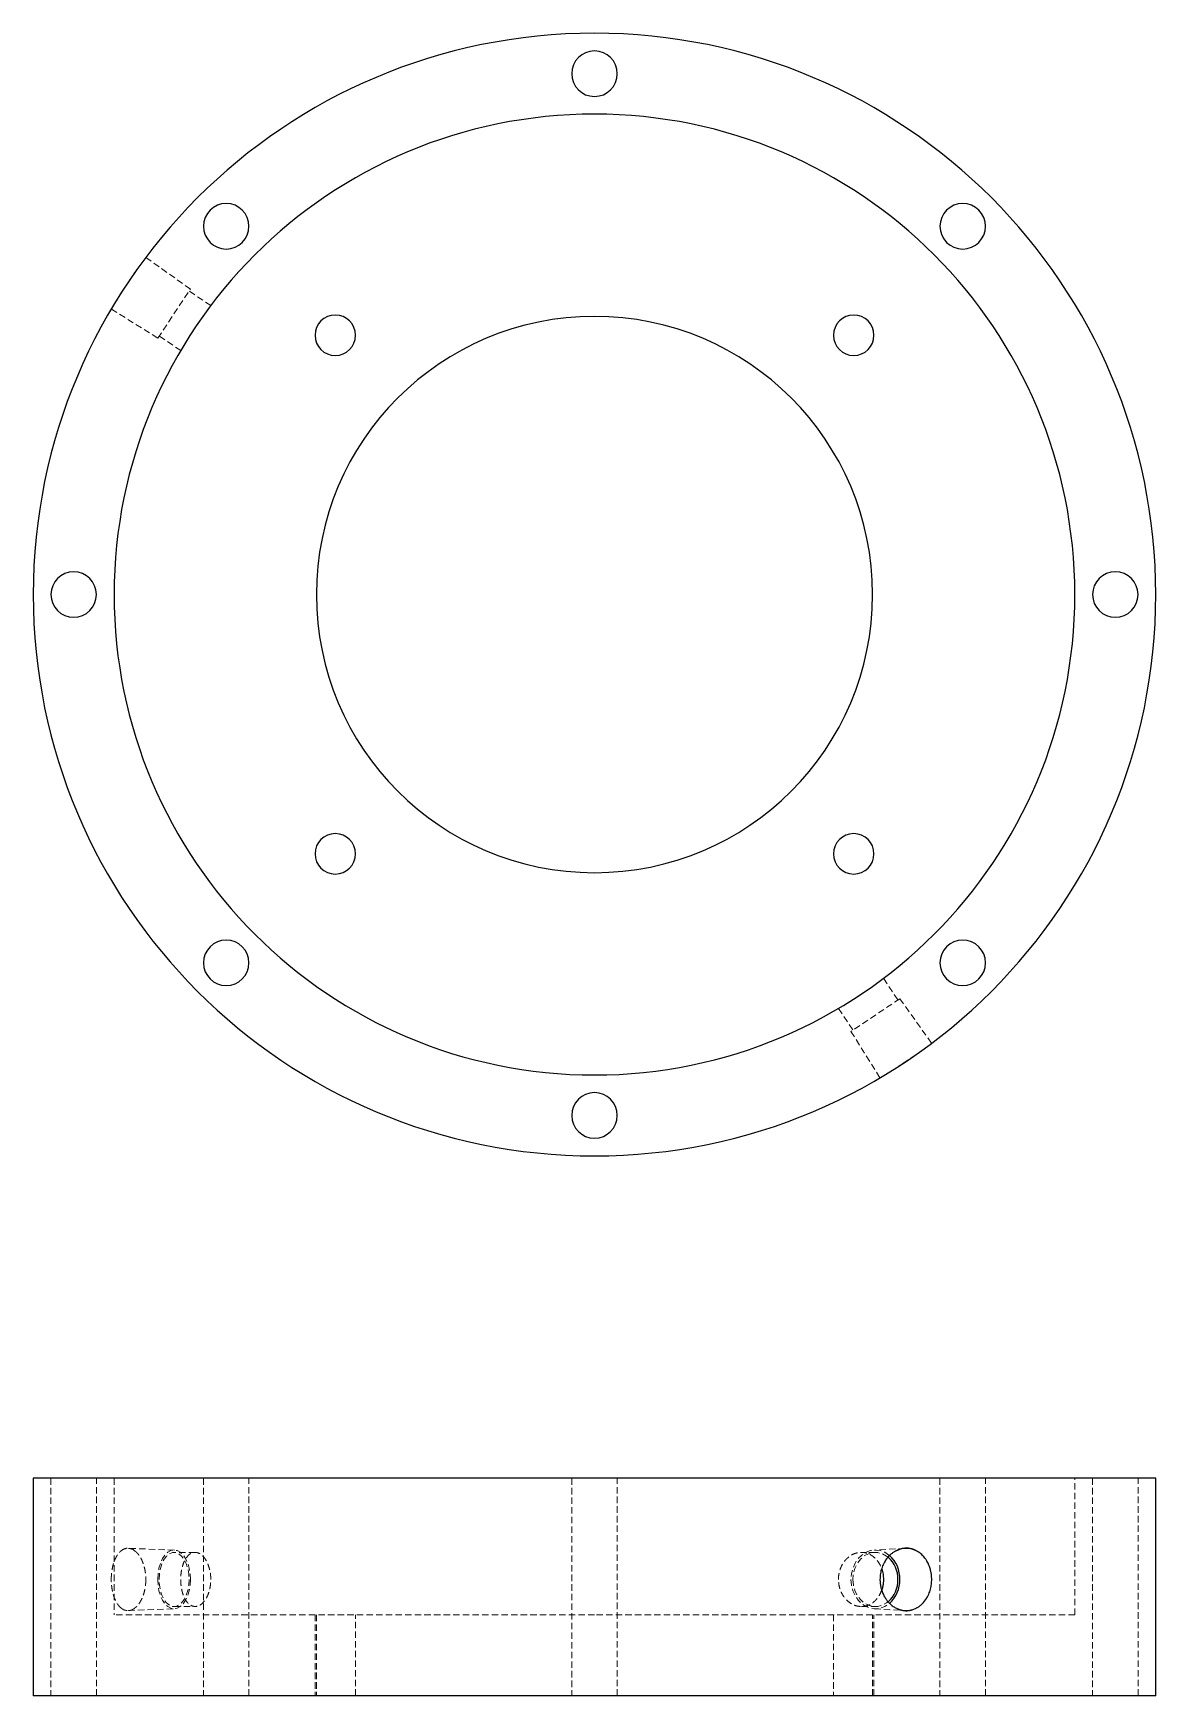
# Model space of a CAD drawing. Header units: millimetres. Extents: x 121 to 674, y 133 to 461.
# Drawn here: x 120.6 to 342.6, y 132.6 to 461.4 of the extents above; entities that cross this region are included whole.
import ezdxf

# ---------------------------------------------------------------- set-up
doc = ezdxf.new("R2010")
doc.units = ezdxf.units.MM
doc.linetypes.add('HIDDEN', pattern=[1.905, 1.27, -0.635])

msp = doc.modelspace()

# ---------------------------------------------------------------- linework, layer by layer
at = {"color": 7, "linetype": 'HIDDEN', "lineweight": 18}
for p, q in [((151.72, 410.77), (142.91, 417.07)), ((138.06, 410.08), (140.68, 413.99)), ((145.27, 401.11), (151.72, 410.77)), ((155.75, 407.52), (151.47, 410.39)), ((145.27, 401.11), (136.07, 406.84)), ((149.81, 398.63), (145.52, 401.49)), ((288.79, 274.49), (291.65, 270.21)), ((292.03, 270.46), (282.37, 264)), ((292.03, 270.46), (298.33, 261.65)), ((279.89, 268.54), (282.75, 264.26)), ((282.37, 264), (288.1, 254.81)), ((295.26, 259.42), (291.34, 256.8)), ((124.14, 175.62), (124.14, 132.62)), ((133.14, 132.62), (133.14, 175.62)), ((136.64, 175.62), (136.64, 148.62)), ((154.31, 175.62), (154.31, 132.62)), ((163.31, 132.62), (163.31, 175.62)), ((227.14, 175.62), (227.14, 132.62)), ((236.14, 132.62), (236.14, 175.62)), ((299.97, 175.62), (299.97, 132.62)), ((308.97, 132.62), (308.97, 175.62)), ((326.64, 148.62), (326.64, 175.62)), ((330.14, 175.62), (330.14, 132.62)), ((339.14, 132.62), (339.14, 175.62)), ((148.56, 161.43), (139.44, 161.77)), ((293.06, 161.77), (286.97, 161.43)), ((152.65, 160.97), (148.5, 160.97)), ((287.2, 160.97), (284.42, 160.97)), ((231.64, 148.62), (136.64, 148.62)), ((139.44, 149.47), (148.56, 149.81)), ((148.5, 150.27), (152.65, 150.27)), ((176.38, 148.62), (176.38, 132.62)), ((176.64, 148.62), (176.64, 132.62)), ((184.38, 132.62), (184.38, 148.62)), ((326.64, 148.62), (231.64, 148.62)), ((278.91, 148.62), (278.91, 132.62)), ((284.42, 150.27), (287.2, 150.27)), ((286.64, 132.62), (286.64, 148.62)), ((286.91, 132.62), (286.91, 148.62)), ((286.97, 149.81), (293.06, 149.47))]:
    msp.add_line(p, q, dxfattribs=at)
at = {"color": 7, "linetype": 'Continuous', "lineweight": 25}
for p, q in [((120.64, 175.62), (120.64, 132.62)), ((231.64, 175.62), (120.64, 175.62)), ((342.64, 175.62), (231.64, 175.62)), ((342.64, 132.62), (342.64, 175.62)), ((231.64, 132.62), (120.64, 132.62)), ((342.64, 132.62), (231.64, 132.62))]:
    msp.add_line(p, q, dxfattribs=at)
at = {"color": 7, "linetype": 'HIDDEN', "lineweight": 18, "flags": 128}
for points in [[(145.27, 155.62), (145.33, 156.75), (145.51, 157.84), (145.81, 158.85), (146.21, 159.73), (146.7, 160.45), (147.26, 160.99), (147.87, 161.32), (148.5, 161.43), (149.13, 161.32), (149.73, 160.99), (150.29, 160.45), (150.78, 159.73), (151.18, 158.85), (151.48, 157.84), (151.66, 156.75), (151.72, 155.62)], [(289.99, 160.36), (289.88, 160.45), (289.05, 160.99), (288.14, 161.32), (287.2, 161.43), (286.26, 161.32), (285.35, 160.99), (284.51, 160.45), (283.78, 159.73), (283.18, 158.85), (282.74, 157.84), (282.46, 156.75), (282.37, 155.62)], [(145.52, 155.62), (145.59, 156.73), (145.78, 157.8), (146.09, 158.76), (146.51, 159.6), (147.01, 160.25), (147.58, 160.71), (148.18, 160.94), (148.81, 160.94), (149.41, 160.71), (149.98, 160.25), (150.48, 159.6), (150.9, 158.76), (151.21, 157.8), (151.4, 156.73), (151.47, 155.62)], [(289.72, 160.03), (289.42, 160.25), (288.57, 160.71), (287.66, 160.94), (286.73, 160.94), (285.82, 160.71), (284.98, 160.25), (284.22, 159.6), (283.6, 158.76), (283.14, 157.8), (282.85, 156.73), (282.75, 155.62)], [(151.72, 155.62), (151.66, 154.49), (151.48, 153.4), (151.18, 152.39), (150.78, 151.51), (150.29, 150.79), (149.73, 150.25), (149.13, 149.92), (148.5, 149.81), (147.87, 149.92), (147.26, 150.25), (146.7, 150.79), (146.21, 151.51), (145.81, 152.39), (145.51, 153.4), (145.33, 154.49), (145.27, 155.62)], [(151.47, 155.62), (151.4, 154.51), (151.21, 153.44), (150.9, 152.48), (150.48, 151.64), (149.98, 150.99), (149.41, 150.53), (148.81, 150.3), (148.18, 150.3), (147.58, 150.53), (147.01, 150.99), (146.51, 151.64), (146.09, 152.48), (145.78, 153.44), (145.59, 154.51), (145.52, 155.62)], [(282.37, 155.62), (282.46, 154.49), (282.74, 153.4), (283.18, 152.39), (283.78, 151.51), (284.51, 150.79), (285.35, 150.25), (286.26, 149.92), (287.2, 149.81), (288.14, 149.92), (289.05, 150.25), (289.88, 150.79), (289.98, 150.87)], [(282.75, 155.62), (282.85, 154.51), (283.14, 153.44), (283.6, 152.48), (284.22, 151.64), (284.98, 150.99), (285.82, 150.53), (286.73, 150.3), (287.66, 150.3), (288.57, 150.53), (289.42, 150.99), (289.7, 151.19)]]:
    msp.add_lwpolyline(points, dxfattribs=at)
at = {"color": 7, "linetype": 'Continuous', "lineweight": 25}
for centre, radius, start, end in [((231.64, 350.38), 111, 90, 270), ((231.64, 350.38), 111, 270, 90), ((231.64, 453.38), 4.5, 90, 270), ((231.64, 453.38), 4.5, 270, 90), ((231.64, 350.38), 95, 90, 270), ((231.64, 350.38), 95, 270, 90), ((158.81, 423.21), 4.5, 90, 270), ((158.81, 423.21), 4.5, 270, 90), ((304.47, 423.21), 4.5, 90, 270), ((304.47, 423.21), 4.5, 270, 90), ((180.38, 401.65), 4, 90, 270), ((231.64, 350.38), 55, 90, 270), ((180.38, 401.65), 4, 270, 90), ((231.64, 350.38), 55, 270, 90), ((282.91, 401.65), 4, 90, 270), ((282.91, 401.65), 4, 270, 90), ((128.64, 350.38), 4.5, 90, 270), ((128.64, 350.38), 4.5, 270, 90), ((334.64, 350.38), 4.5, 90, 270), ((334.64, 350.38), 4.5, 270, 90), ((180.38, 299.11), 4, 90, 270), ((180.38, 299.11), 4, 270, 90), ((282.91, 299.11), 4, 90, 270), ((282.91, 299.11), 4, 270, 90), ((158.81, 277.55), 4.5, 90, 270), ((158.81, 277.55), 4.5, 270, 90), ((304.47, 277.55), 4.5, 90, 270), ((304.47, 277.55), 4.5, 270, 90), ((231.64, 247.38), 4.5, 90, 270), ((231.64, 247.38), 4.5, 270, 90), ((293.3, 157.43), 4.34, 63.1567, 116.8433), ((286, 155.77), 5.65, 358.4427, 48.8554), ((285.85, 155.77), 6.19, 358.6055, 47.9184), ((285.95, 155.49), 5.7, 311.1292, 1.3256), ((285.8, 155.49), 6.23, 312.1585, 1.1844), ((293.3, 153.81), 4.34, 243.1567, 296.8433)]:
    msp.add_arc(centre, radius, start, end, dxfattribs=at)
at = {"color": 7, "linetype": 'HIDDEN', "lineweight": 18}
for centre, start, end in [((139.37, 159.69), 51.0668, 128.9332), ((139.37, 151.55), 231.0668, 308.9332)]:
    msp.add_arc(centre, 2.08, start, end, dxfattribs=at)
for points, knots in [([(136.07, 155.62), (136.07, 155.7), (136.08, 155.87), (136.08, 156.13), (136.1, 156.38), (136.12, 156.64), (136.14, 156.9), (136.17, 157.15), (136.24, 157.59), (136.36, 158.24), (136.55, 158.9), (136.75, 159.44), (136.93, 159.83), (137.1, 160.15), (137.27, 160.43), (137.45, 160.68), (137.66, 160.94), (137.86, 161.14), (138, 161.25), (138.06, 161.31)], [0, 0, 0, 0, 0.034816, 0.069939, 0.105367, 0.141102, 0.177144, 0.213492, 0.250148, 0.367606, 0.500084, 0.562444, 0.642505, 0.713555, 0.75011, 0.821246, 0.886607, 0.946192, 1, 1, 1, 1]), ([(138.06, 161.31), (138.1, 161.34), (138.18, 161.4), (138.29, 161.47), (138.41, 161.55), (138.53, 161.61), (138.65, 161.66), (138.76, 161.7), (138.88, 161.74), (139, 161.77), (139.12, 161.79), (139.23, 161.8), (139.38, 161.8), (139.56, 161.79), (139.78, 161.75), (140, 161.69), (140.23, 161.59), (140.46, 161.47), (140.6, 161.36), (140.68, 161.31)], [0, 0, 0, 0, 0.047937, 0.095382, 0.142332, 0.188781, 0.234729, 0.28017, 0.325102, 0.369523, 0.413428, 0.456815, 0.499682, 0.578769, 0.6596, 0.742158, 0.826424, 0.912379, 1, 1, 1, 1]), ([(140.68, 161.31), (140.72, 161.27), (140.82, 161.2), (140.96, 161.08), (141.11, 160.94), (141.26, 160.78), (141.42, 160.59), (141.73, 160.17), (142.03, 159.65), (142.3, 159.01), (142.47, 158.55), (142.61, 158.05), (142.73, 157.55), (142.81, 157.05), (142.87, 156.56), (142.9, 156.08), (142.91, 155.77), (142.91, 155.62)], [0, 0, 0, 0, 0.035241, 0.0730525, 0.113434, 0.1563852, 0.2019057, 0.2499951, 0.4370248, 0.4996159, 0.5793409, 0.6563159, 0.7305426, 0.8020226, 0.8707576, 0.9367495, 1, 1, 1, 1]), ([(155.75, 155.62), (155.75, 155.69), (155.75, 155.84), (155.74, 156.07), (155.73, 156.29), (155.71, 156.52), (155.68, 156.75), (155.65, 156.98), (155.61, 157.21), (155.56, 157.44), (155.46, 157.86), (155.25, 158.56), (154.84, 159.43), (154.33, 160.13), (153.78, 160.61), (153.24, 160.9), (152.65, 161), (152.08, 160.9), (151.56, 160.62), (151.06, 160.13), (150.6, 159.44), (150.24, 158.57), (150.04, 157.81), (149.93, 157.26), (149.88, 156.85), (149.83, 156.44), (149.81, 156.03), (149.81, 155.75), (149.81, 155.62)], [0, 0, 0, 0, 0.013216, 0.026601, 0.040155, 0.053879, 0.067773, 0.081836, 0.096069, 0.110472, 0.125045, 0.177537, 0.249879, 0.322273, 0.374757, 0.438967, 0.49975, 0.560566, 0.624788, 0.677362, 0.749696, 0.822119, 0.874536, 0.900739, 0.926387, 0.951479, 0.976017, 1, 1, 1, 1]), ([(279.89, 155.62), (279.9, 155.84), (279.91, 156.3), (280.03, 156.99), (280.24, 157.72), (280.61, 158.56), (281.14, 159.34), (281.74, 159.94), (282.24, 160.31), (282.83, 160.65), (283.55, 160.9), (284.32, 160.99), (284.99, 160.94), (285.55, 160.81), (286.16, 160.56), (286.84, 160.13), (287.47, 159.51), (287.96, 158.81), (288.26, 158.22), (288.4, 157.84), (288.46, 157.68)], [0, 0, 0, 0, 0.0458954, 0.0935324, 0.1429127, 0.2029441, 0.2856758, 0.3434709, 0.3911236, 0.4286252, 0.5020576, 0.5715702, 0.6175432, 0.6652506, 0.7146945, 0.7748193, 0.8575421, 0.9153715, 0.9630098, 1, 1, 1, 1]), ([(138.06, 149.93), (138.02, 149.97), (137.93, 150.04), (137.8, 150.16), (137.66, 150.3), (137.52, 150.46), (137.38, 150.65), (137.1, 151.07), (136.83, 151.59), (136.59, 152.23), (136.45, 152.69), (136.33, 153.19), (136.23, 153.69), (136.16, 154.19), (136.11, 154.68), (136.08, 155.16), (136.08, 155.47), (136.07, 155.62)], [0, 0, 0, 0, 0.035241, 0.073052, 0.113434, 0.156385, 0.201906, 0.249995, 0.437025, 0.499616, 0.579341, 0.656316, 0.730543, 0.802023, 0.870758, 0.936749, 1, 1, 1, 1]), ([(142.91, 155.62), (142.91, 155.54), (142.91, 155.37), (142.9, 155.11), (142.88, 154.86), (142.86, 154.6), (142.83, 154.34), (142.79, 154.09), (142.72, 153.65), (142.57, 153), (142.35, 152.34), (142.12, 151.8), (141.92, 151.41), (141.73, 151.09), (141.54, 150.81), (141.34, 150.56), (141.11, 150.3), (140.89, 150.1), (140.75, 149.99), (140.68, 149.93)], [0, 0, 0, 0, 0.034816, 0.069939, 0.105367, 0.141102, 0.177144, 0.213492, 0.250148, 0.367606, 0.500084, 0.562444, 0.642505, 0.713555, 0.75011, 0.821246, 0.886607, 0.946192, 1, 1, 1, 1]), ([(149.81, 155.62), (149.81, 155.55), (149.81, 155.4), (149.81, 155.17), (149.83, 154.95), (149.84, 154.72), (149.87, 154.49), (149.89, 154.26), (149.93, 154.03), (149.97, 153.8), (150.05, 153.37), (150.24, 152.68), (150.6, 151.8), (151.05, 151.11), (151.56, 150.63), (152.08, 150.34), (152.65, 150.24), (153.23, 150.34), (153.78, 150.62), (154.32, 151.11), (154.84, 151.8), (155.25, 152.68), (155.48, 153.43), (155.6, 153.98), (155.67, 154.39), (155.72, 154.81), (155.75, 155.22), (155.75, 155.49), (155.75, 155.62)], [0, 0, 0, 0, 0.013234, 0.026638, 0.040213, 0.053957, 0.067872, 0.081958, 0.096214, 0.110641, 0.125238, 0.177718, 0.25016, 0.322496, 0.375024, 0.439165, 0.499898, 0.560661, 0.624828, 0.677424, 0.749852, 0.822361, 0.874892, 0.901014, 0.926585, 0.951607, 0.976078, 1, 1, 1, 1]), ([(288.45, 153.54), (288.35, 153.29), (288.11, 152.66), (287.61, 151.9), (287.04, 151.3), (286.56, 150.93), (285.99, 150.59), (285.29, 150.34), (284.52, 150.25), (283.85, 150.3), (283.28, 150.43), (282.66, 150.68), (281.95, 151.11), (281.29, 151.73), (280.78, 152.43), (280.45, 153.03), (280.17, 153.73), (279.94, 154.58), (279.91, 155.28), (279.89, 155.62)], [0, 0, 0, 0, 0.058063, 0.141028, 0.198849, 0.246564, 0.284166, 0.357625, 0.42718, 0.473178, 0.520913, 0.570386, 0.630623, 0.713572, 0.771547, 0.81933, 0.856912, 0.930417, 1, 1, 1, 1]), ([(140.68, 149.93), (140.64, 149.9), (140.56, 149.84), (140.43, 149.76), (140.31, 149.69), (140.19, 149.63), (140.06, 149.58), (139.94, 149.54), (139.82, 149.5), (139.7, 149.47), (139.58, 149.45), (139.46, 149.44), (139.31, 149.44), (139.13, 149.45), (138.92, 149.49), (138.7, 149.56), (138.49, 149.65), (138.27, 149.77), (138.13, 149.88), (138.06, 149.93)], [0, 0, 0, 0, 0.048075, 0.0956566, 0.1427412, 0.1893254, 0.2354056, 0.2809787, 0.3260414, 0.3705908, 0.4146238, 0.4581376, 0.5011296, 0.5799858, 0.6605819, 0.7429007, 0.8269235, 0.9126304, 1, 1, 1, 1])]:
    msp.add_open_spline(points, degree=3, knots=knots, dxfattribs=at)
at = {"color": 7, "linetype": 'Continuous', "lineweight": 25}
for points, knots in [([(291.34, 161.31), (291.27, 161.27), (291.14, 161.2), (290.93, 161.08), (290.71, 160.94), (290.49, 160.78), (290.26, 160.59), (289.8, 160.17), (289.37, 159.65), (288.97, 159.01), (288.73, 158.55), (288.53, 158.05), (288.36, 157.55), (288.24, 157.05), (288.16, 156.56), (288.11, 156.08), (288.11, 155.77), (288.1, 155.62)], [0, 0, 0, 0, 0.035241, 0.073052, 0.113434, 0.156385, 0.201906, 0.249995, 0.437025, 0.499616, 0.579341, 0.656316, 0.730543, 0.802023, 0.870758, 0.936749, 1, 1, 1, 1]), ([(295.26, 161.31), (295.2, 161.34), (295.08, 161.4), (294.9, 161.47), (294.72, 161.55), (294.55, 161.61), (294.37, 161.66), (294.19, 161.7), (294.01, 161.74), (293.83, 161.77), (293.66, 161.79), (293.48, 161.8), (293.26, 161.8), (292.99, 161.79), (292.66, 161.75), (292.33, 161.69), (292, 161.59), (291.67, 161.47), (291.45, 161.36), (291.34, 161.31)], [0, 0, 0, 0, 0.047958, 0.095424, 0.142394, 0.188864, 0.234832, 0.280294, 0.325246, 0.369687, 0.413612, 0.457019, 0.499906, 0.578956, 0.659751, 0.742272, 0.826501, 0.912417, 1, 1, 1, 1]), ([(298.33, 155.62), (298.33, 155.7), (298.33, 155.87), (298.31, 156.13), (298.29, 156.38), (298.26, 156.64), (298.22, 156.9), (298.18, 157.15), (298.08, 157.59), (297.88, 158.24), (297.58, 158.9), (297.27, 159.44), (297, 159.83), (296.73, 160.15), (296.47, 160.43), (296.2, 160.68), (295.87, 160.94), (295.56, 161.14), (295.35, 161.25), (295.26, 161.31)], [0, 0, 0, 0, 0.034816, 0.069939, 0.105367, 0.141102, 0.177144, 0.213492, 0.250148, 0.367606, 0.500084, 0.562444, 0.642505, 0.713555, 0.75011, 0.821246, 0.886607, 0.946192, 1, 1, 1, 1]), ([(288.1, 155.62), (288.1, 155.54), (288.11, 155.37), (288.12, 155.11), (288.14, 154.86), (288.17, 154.6), (288.22, 154.34), (288.27, 154.09), (288.37, 153.65), (288.59, 153), (288.9, 152.34), (289.24, 151.8), (289.52, 151.41), (289.8, 151.09), (290.08, 150.81), (290.36, 150.56), (290.7, 150.3), (291.03, 150.1), (291.24, 149.99), (291.34, 149.93)], [0, 0, 0, 0, 0.0348164, 0.0699386, 0.1053671, 0.141102, 0.1771436, 0.2134923, 0.2501483, 0.3676056, 0.500084, 0.5624438, 0.6425054, 0.7135552, 0.7501098, 0.8212456, 0.8866071, 0.9461924, 1, 1, 1, 1]), ([(288.79, 155.62), (288.78, 155.39), (288.77, 154.94), (288.65, 154.25), (288.55, 153.78), (288.45, 153.55), (288.45, 153.54)], [0, 0, 0, 0, 0.316597, 0.645248, 0.985967, 1, 1, 1, 1]), ([(288.46, 157.68), (288.46, 157.68), (288.58, 157.35), (288.73, 156.66), (288.77, 155.96), (288.79, 155.62)], [0, 0, 0, 0, 0.003117, 0.515301, 1, 1, 1, 1]), ([(295.26, 149.93), (295.32, 149.97), (295.45, 150.04), (295.65, 150.16), (295.86, 150.3), (296.08, 150.46), (296.3, 150.65), (296.73, 151.07), (297.14, 151.59), (297.52, 152.23), (297.74, 152.69), (297.94, 153.19), (298.09, 153.69), (298.2, 154.19), (298.28, 154.68), (298.32, 155.16), (298.33, 155.47), (298.33, 155.62)], [0, 0, 0, 0, 0.035241, 0.0730525, 0.113434, 0.1563852, 0.2019057, 0.2499951, 0.4370248, 0.4996159, 0.5793409, 0.6563159, 0.7305426, 0.8020226, 0.8707576, 0.9367495, 1, 1, 1, 1]), ([(291.34, 149.93), (291.4, 149.9), (291.52, 149.84), (291.7, 149.77), (291.88, 149.69), (292.06, 149.63), (292.25, 149.58), (292.43, 149.54), (292.61, 149.5), (292.79, 149.47), (292.96, 149.45), (293.14, 149.44), (293.36, 149.44), (293.63, 149.45), (293.95, 149.49), (294.28, 149.55), (294.61, 149.65), (294.94, 149.77), (295.15, 149.88), (295.26, 149.93)], [0, 0, 0, 0, 0.047991, 0.095489, 0.142491, 0.188993, 0.234993, 0.280485, 0.325469, 0.369939, 0.413894, 0.457331, 0.500247, 0.579244, 0.659983, 0.742447, 0.826619, 0.912477, 1, 1, 1, 1])]:
    msp.add_open_spline(points, degree=3, knots=knots, dxfattribs=at)

doc.saveas('drawing.dxf')
